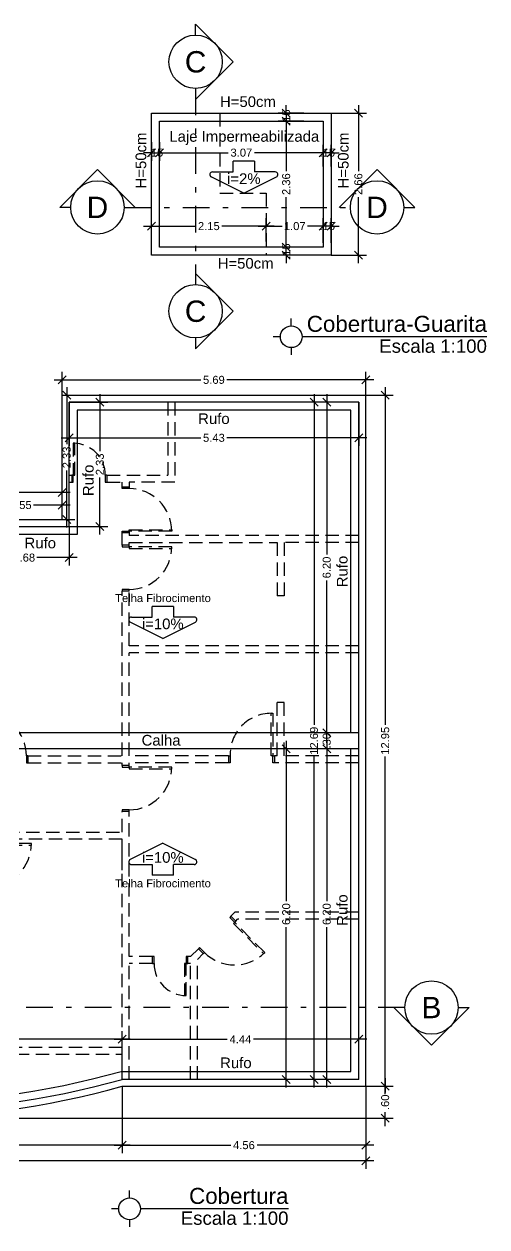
# Model space of a CAD drawing. Extents: x -120 to 1117, y 5 to 675.
# Drawn here: x 51.76 to 60.44, y 90.88 to 113.42 of the extents above; entities that cross this region are included whole.
import ezdxf
from ezdxf.enums import TextEntityAlignment as Align

# ---------------------------------------------------------------- set-up
doc = ezdxf.new("R2010")
doc.units = 0
doc.header["$MEASUREMENT"] = 0
doc.linetypes.add('DASHDOT', pattern=[1, 0.5, -0.25, 0, -0.25])
doc.linetypes.add('HIDDEN', pattern=[0.375, 0.25, -0.125])
doc.layers.get('0').update_dxf_attribs({"linetype": 'CONTINUOUS'})
doc.layers.get('DEFPOINTS').update_dxf_attribs({"linetype": 'CONTINUOUS'})
for name, color, linetype in [('carimbo', 4, 'CONTINUOUS'), ('cobertura', 7, 'CONTINUOUS'), ('cota', 1, 'CONTINUOUS'), ('parede', 2, 'CONTINUOUS'), ('projecao', 4, 'HIDDEN'), ('texto', 7, 'CONTINUOUS')]:
    doc.layers.add(name, color=color, linetype=linetype)
doc.styles.add('ROMANS', font='arial.ttf', dxfattribs={"height": 1.5})
doc.styles.get("Standard").update_dxf_attribs({"font": 'arial.ttf'})
doc.dimstyles.new('cotass', dxfattribs={"dimtxt": 0.15, "dimasz": 0.15, "dimexe": 0.15, "dimexo": 0, "dimgap": 0.05, "dimtad": 0, "dimzin": 4, "dimdsep": 46, "dimtxsty": 'Standard', "dimblk": 'OBLIQUE', "dimcen": 0, "dimdle": 0.15, "dimclrd": 256, "dimclrt": 4, "dimadec": 0, "dimazin": 1, "dimtfac": 1, "dimtix": 1, "dimtofl": 0, "dimtmove": 0, "dimatfit": 3, "dimldrblk": 'OPEN30', "dimfxl": 0, "dimtolj": 1, "dimtzin": 0, "dimlwd": -1, "dimarcsym": 0})

# ---------------------------------------------------------------- blocks, each defined once
blk = doc.blocks.new('_Oblique')
at = {"color": 0, "linetype": 'ByBlock', "lineweight": -2}
blk.add_line((-0.5, -0.5), (0.5, 0.5), dxfattribs=at)
blk = doc.blocks.new('*D496')
at = {"layer": 'cota', "transparency": 16777216}
for p, q in [((50.774, 104.404), (51.461, 104.404)), ((52.624, 104.404), (51.937, 104.404))]:
    blk.add_line(p, q, dxfattribs=at)
at = {"layer": 'cota', "color": 0, "lineweight": -2, "transparency": 16777216}
for p, q in [((50.924, 104.132), (50.924, 104.554)), ((52.474, 104.132), (52.474, 104.554))]:
    blk.add_line(p, q, dxfattribs=at)
at = {"layer": 'DEFPOINTS', "color": 0, "transparency": 16777216}
for p in [(52.474, 104.404), (50.924, 104.132), (52.474, 104.132)]:
    blk.add_point(p, dxfattribs=at)
at = {"layer": 'cota', "transparency": 16777216, "xscale": 0.15, "yscale": 0.15, "zscale": 0.15, "rotation": 180}
blk.add_blockref('_Oblique', (50.924, 104.404), dxfattribs=at)
at = {"layer": 'cota', "transparency": 16777216, "xscale": 0.15, "yscale": 0.15, "zscale": 0.15}
blk.add_blockref('_Oblique', (52.474, 104.404), dxfattribs=at)
at = {"layer": 'cota', "color": 4, "transparency": 16777216, "insert": (51.699, 104.404), "char_height": 0.15, "attachment_point": 5}
blk.add_mtext('\\A1;1.55', dxfattribs=at)
blk = doc.blocks.new('_Open30')
at = {"color": 0, "linetype": 'ByBlock', "lineweight": -2}
for p, q in [((-1, 0.27), (0, 0)), ((0, 0), (-1, -0.27)), ((0, 0), (-1, 0))]:
    blk.add_line(p, q, dxfattribs=at)
blk = doc.blocks.new('*D497')
at = {"layer": 'cota', "color": 0, "lineweight": -2, "transparency": 16777216}
for p, q in [((50.924, 104.002), (50.924, 103.269)), ((52.604, 104.002), (52.604, 103.269))]:
    blk.add_line(p, q, dxfattribs=at)
at = {"layer": 'cota', "transparency": 16777216}
for p, q in [((50.774, 103.419), (51.526, 103.419)), ((52.754, 103.419), (52.002, 103.419))]:
    blk.add_line(p, q, dxfattribs=at)
at = {"layer": 'DEFPOINTS', "color": 0, "transparency": 16777216}
for p in [(50.924, 104.002), (52.604, 104.002), (50.924, 103.419)]:
    blk.add_point(p, dxfattribs=at)
at = {"layer": 'cota', "transparency": 16777216, "xscale": 0.15, "yscale": 0.15, "zscale": 0.15, "rotation": 180}
blk.add_blockref('_Oblique', (50.924, 103.419), dxfattribs=at)
at = {"layer": 'cota', "transparency": 16777216, "xscale": 0.15, "yscale": 0.15, "zscale": 0.15}
blk.add_blockref('_Oblique', (52.604, 103.419), dxfattribs=at)
at = {"layer": 'cota', "color": 4, "transparency": 16777216, "insert": (51.764, 103.419), "char_height": 0.15, "attachment_point": 5}
blk.add_mtext('\\A1;1.68', dxfattribs=at)
blk = doc.blocks.new('*D508')
at = {"layer": 'cota', "color": 0, "lineweight": -2, "transparency": 16777216}
for p, q in [((44.859, 93.642), (44.859, 94.543)), ((53.599, 93.642), (53.599, 94.543))]:
    blk.add_line(p, q, dxfattribs=at)
at = {"layer": 'cota', "transparency": 16777216}
for p, q in [((44.709, 94.393), (48.985, 94.393)), ((53.749, 94.393), (49.474, 94.393))]:
    blk.add_line(p, q, dxfattribs=at)
at = {"layer": 'DEFPOINTS', "color": 0, "transparency": 16777216}
for p in [(53.599, 94.393), (44.859, 93.642), (53.599, 93.642)]:
    blk.add_point(p, dxfattribs=at)
at = {"layer": 'cota', "transparency": 16777216, "xscale": 0.15, "yscale": 0.15, "zscale": 0.15, "rotation": 180}
blk.add_blockref('_Oblique', (44.859, 94.393), dxfattribs=at)
at = {"layer": 'cota', "transparency": 16777216, "xscale": 0.15, "yscale": 0.15, "zscale": 0.15}
blk.add_blockref('_Oblique', (53.599, 94.393), dxfattribs=at)
at = {"layer": 'cota', "color": 4, "transparency": 16777216, "insert": (49.229, 94.393), "char_height": 0.15, "attachment_point": 5}
blk.add_mtext('\\A1;8.74', dxfattribs=at)
blk = doc.blocks.new('*D509')
at = {"layer": 'cota', "color": 0, "lineweight": -2, "transparency": 16777216}
for p, q in [((53.599, 93.642), (53.599, 94.543)), ((58.034, 93.642), (58.034, 94.543))]:
    blk.add_line(p, q, dxfattribs=at)
at = {"layer": 'cota', "transparency": 16777216}
for p, q in [((53.449, 94.393), (55.569, 94.393)), ((58.184, 94.393), (56.064, 94.393))]:
    blk.add_line(p, q, dxfattribs=at)
at = {"layer": 'DEFPOINTS', "color": 0, "transparency": 16777216}
for p in [(58.034, 94.393), (53.599, 93.642), (58.034, 93.642)]:
    blk.add_point(p, dxfattribs=at)
at = {"layer": 'cota', "transparency": 16777216, "xscale": 0.15, "yscale": 0.15, "zscale": 0.15, "rotation": 180}
blk.add_blockref('_Oblique', (53.599, 94.393), dxfattribs=at)
at = {"layer": 'cota', "transparency": 16777216, "xscale": 0.15, "yscale": 0.15, "zscale": 0.15}
blk.add_blockref('_Oblique', (58.034, 94.393), dxfattribs=at)
at = {"layer": 'cota', "color": 4, "transparency": 16777216, "insert": (55.817, 94.393), "char_height": 0.15, "attachment_point": 5}
blk.add_mtext('\\A1;4.44', dxfattribs=at)
blk = doc.blocks.new('*D514')
at = {"layer": 'cota', "transparency": 16777216}
for p, q in [((45.834, 104.64), (48.984, 104.64)), ((52.624, 104.64), (49.475, 104.64))]:
    blk.add_line(p, q, dxfattribs=at)
at = {"layer": 'cota', "color": 0, "lineweight": -2, "transparency": 16777216}
for p, q in [((45.984, 104.132), (45.984, 104.79)), ((52.474, 104.132), (52.474, 104.79))]:
    blk.add_line(p, q, dxfattribs=at)
at = {"layer": 'DEFPOINTS', "color": 0, "transparency": 16777216}
for p in [(52.474, 104.64), (45.984, 104.132), (52.474, 104.132)]:
    blk.add_point(p, dxfattribs=at)
at = {"layer": 'cota', "transparency": 16777216, "xscale": 0.15, "yscale": 0.15, "zscale": 0.15, "rotation": 180}
blk.add_blockref('_Oblique', (45.984, 104.64), dxfattribs=at)
at = {"layer": 'cota', "transparency": 16777216, "xscale": 0.15, "yscale": 0.15, "zscale": 0.15}
blk.add_blockref('_Oblique', (52.474, 104.64), dxfattribs=at)
at = {"layer": 'cota', "color": 4, "transparency": 16777216, "insert": (49.229, 104.64), "char_height": 0.15, "attachment_point": 5}
blk.add_mtext('\\A1;6.49', dxfattribs=at)
blk = doc.blocks.new('*D515')
at = {"layer": 'cota', "transparency": 16777216}
for p, q in [((53.182, 106.482), (53.182, 105.413)), ((53.182, 103.852), (53.182, 104.921))]:
    blk.add_line(p, q, dxfattribs=at)
at = {"layer": 'cota', "color": 0, "lineweight": -2, "transparency": 16777216}
for p, q in [((52.604, 106.332), (53.332, 106.332)), ((52.604, 104.002), (53.332, 104.002))]:
    blk.add_line(p, q, dxfattribs=at)
at = {"layer": 'DEFPOINTS', "color": 0, "transparency": 16777216}
for p in [(52.604, 106.332), (53.182, 106.332), (52.604, 104.002)]:
    blk.add_point(p, dxfattribs=at)
at = {"layer": 'cota', "transparency": 16777216, "xscale": 0.15, "yscale": 0.15, "zscale": 0.15}
for p, rotation in [((53.182, 106.332), 90), ((53.182, 104.002), 270)]:
    blk.add_blockref('_Oblique', p, dxfattribs=dict(at, rotation=rotation))
at = {"layer": 'cota', "color": 4, "transparency": 16777216, "insert": (53.182, 105.167), "char_height": 0.15, "attachment_point": 5, "rotation": 90}
blk.add_mtext('\\A1;2.33', dxfattribs=at)
blk = doc.blocks.new('*D516')
at = {"layer": 'cota', "color": 0, "lineweight": -2, "transparency": 16777216}
for p, q in [((52.604, 106.332), (52.604, 105.514)), ((58.034, 106.332), (58.034, 105.514))]:
    blk.add_line(p, q, dxfattribs=at)
at = {"layer": 'cota', "transparency": 16777216}
for p, q in [((52.454, 105.664), (55.074, 105.664)), ((58.184, 105.664), (55.564, 105.664))]:
    blk.add_line(p, q, dxfattribs=at)
at = {"layer": 'DEFPOINTS', "color": 0, "transparency": 16777216}
for p in [(52.604, 106.332), (58.034, 106.332), (58.034, 105.664)]:
    blk.add_point(p, dxfattribs=at)
at = {"layer": 'cota', "transparency": 16777216, "xscale": 0.15, "yscale": 0.15, "zscale": 0.15, "rotation": 180}
blk.add_blockref('_Oblique', (52.604, 105.664), dxfattribs=at)
at = {"layer": 'cota', "transparency": 16777216, "xscale": 0.15, "yscale": 0.15, "zscale": 0.15}
blk.add_blockref('_Oblique', (58.034, 105.664), dxfattribs=at)
at = {"layer": 'cota', "color": 4, "transparency": 16777216, "insert": (55.319, 105.664), "char_height": 0.15, "attachment_point": 5}
blk.add_mtext('\\A1;5.43', dxfattribs=at)
blk = doc.blocks.new('*D517')
at = {"layer": 'cota', "transparency": 16777216}
for p, q in [((57.196, 106.482), (57.196, 100.283)), ((57.196, 93.492), (57.196, 99.69))]:
    blk.add_line(p, q, dxfattribs=at)
at = {"layer": 'cota', "color": 0, "lineweight": -2, "transparency": 16777216}
for p, q in [((58.034, 106.332), (57.046, 106.332)), ((58.034, 93.642), (57.046, 93.642))]:
    blk.add_line(p, q, dxfattribs=at)
at = {"layer": 'DEFPOINTS', "color": 0, "transparency": 16777216}
for p in [(58.034, 106.332), (57.196, 93.642), (58.034, 93.642)]:
    blk.add_point(p, dxfattribs=at)
at = {"layer": 'cota', "transparency": 16777216, "xscale": 0.15, "yscale": 0.15, "zscale": 0.15}
for p, rotation in [((57.196, 106.332), 90), ((57.196, 93.642), 270)]:
    blk.add_blockref('_Oblique', p, dxfattribs=dict(at, rotation=rotation))
at = {"layer": 'cota', "color": 4, "transparency": 16777216, "insert": (57.196, 99.987), "char_height": 0.15, "attachment_point": 5, "rotation": 90}
blk.add_mtext('\\A1;12.69', dxfattribs=at)
blk = doc.blocks.new('*D518')
at = {"layer": 'cota', "transparency": 16777216}
for p, q in [((57.434, 106.482), (57.434, 103.479)), ((57.434, 99.987), (57.434, 102.989))]:
    blk.add_line(p, q, dxfattribs=at)
at = {"layer": 'cota', "color": 0, "lineweight": -2, "transparency": 16777216}
for p, q in [((58.034, 106.332), (57.284, 106.332)), ((58.034, 100.137), (57.284, 100.137))]:
    blk.add_line(p, q, dxfattribs=at)
at = {"layer": 'DEFPOINTS', "color": 0, "transparency": 16777216}
for p in [(57.434, 106.332), (58.034, 106.332), (58.034, 100.137)]:
    blk.add_point(p, dxfattribs=at)
at = {"layer": 'cota', "transparency": 16777216, "xscale": 0.15, "yscale": 0.15, "zscale": 0.15}
for p, rotation in [((57.434, 106.332), 90), ((57.434, 100.137), 270)]:
    blk.add_blockref('_Oblique', p, dxfattribs=dict(at, rotation=rotation))
at = {"layer": 'cota', "color": 4, "transparency": 16777216, "insert": (57.434, 103.234), "char_height": 0.15, "attachment_point": 5, "rotation": 90}
blk.add_mtext('\\A1;6.20', dxfattribs=at)
blk = doc.blocks.new('*D519')
at = {"layer": 'cota', "transparency": 16777216}
for p, q in [((57.434, 99.987), (57.434, 96.984)), ((57.434, 93.492), (57.434, 96.494))]:
    blk.add_line(p, q, dxfattribs=at)
at = {"layer": 'cota', "color": 0, "lineweight": -2, "transparency": 16777216}
for p, q in [((58.034, 99.837), (57.284, 99.837)), ((58.034, 93.642), (57.284, 93.642))]:
    blk.add_line(p, q, dxfattribs=at)
at = {"layer": 'DEFPOINTS', "color": 0, "transparency": 16777216}
for p in [(58.034, 99.837), (57.434, 93.642), (58.034, 93.642)]:
    blk.add_point(p, dxfattribs=at)
at = {"layer": 'cota', "transparency": 16777216, "xscale": 0.15, "yscale": 0.15, "zscale": 0.15}
for p, rotation in [((57.434, 99.837), 90), ((57.434, 93.642), 270)]:
    blk.add_blockref('_Oblique', p, dxfattribs=dict(at, rotation=rotation))
at = {"layer": 'cota', "color": 4, "transparency": 16777216, "insert": (57.434, 96.739), "char_height": 0.15, "attachment_point": 5, "rotation": 90}
blk.add_mtext('\\A1;6.20', dxfattribs=at)
blk = doc.blocks.new('*D520')
at = {"layer": 'cota', "color": 0, "lineweight": -2, "transparency": 16777216}
for p, q in [((58.034, 100.137), (57.284, 100.137)), ((58.034, 99.837), (57.284, 99.837))]:
    blk.add_line(p, q, dxfattribs=at)
at = {"layer": 'cota', "transparency": 16777216}
for p, q in [((57.434, 100.137), (57.434, 100.287)), ((57.434, 99.837), (57.434, 99.687))]:
    blk.add_line(p, q, dxfattribs=at)
at = {"layer": 'DEFPOINTS', "color": 0, "transparency": 16777216}
for p in [(58.034, 100.137), (57.434, 99.837), (58.034, 99.837)]:
    blk.add_point(p, dxfattribs=at)
at = {"layer": 'cota', "transparency": 16777216, "xscale": 0.15, "yscale": 0.15, "zscale": 0.15}
for p, rotation in [((57.434, 100.137), 270), ((57.434, 99.837), 90)]:
    blk.add_blockref('_Oblique', p, dxfattribs=dict(at, rotation=rotation))
at = {"layer": 'cota', "color": 4, "transparency": 16777216, "insert": (57.434, 99.987), "char_height": 0.15, "attachment_point": 5, "rotation": 90}
blk.add_mtext('\\A1;.30', dxfattribs=at)
blk = doc.blocks.new('*D521')
at = {"layer": 'cota', "color": 0, "lineweight": -2, "transparency": 16777216}
for p, q in [((53.599, 93.512), (53.599, 92.258)), ((58.164, 93.512), (58.164, 92.258))]:
    blk.add_line(p, q, dxfattribs=at)
at = {"layer": 'cota', "transparency": 16777216}
for p, q in [((53.449, 92.408), (55.634, 92.408)), ((58.314, 92.408), (56.129, 92.408))]:
    blk.add_line(p, q, dxfattribs=at)
at = {"layer": 'DEFPOINTS', "color": 0, "transparency": 16777216}
for p in [(53.599, 93.512), (58.164, 93.512), (53.599, 92.408)]:
    blk.add_point(p, dxfattribs=at)
at = {"layer": 'cota', "transparency": 16777216, "xscale": 0.15, "yscale": 0.15, "zscale": 0.15, "rotation": 180}
blk.add_blockref('_Oblique', (53.599, 92.408), dxfattribs=at)
at = {"layer": 'cota', "transparency": 16777216, "xscale": 0.15, "yscale": 0.15, "zscale": 0.15}
blk.add_blockref('_Oblique', (58.164, 92.408), dxfattribs=at)
at = {"layer": 'cota', "color": 4, "transparency": 16777216, "insert": (55.882, 92.408), "char_height": 0.15, "attachment_point": 5}
blk.add_mtext('\\A1;4.56', dxfattribs=at)
blk = doc.blocks.new('*D522')
at = {"layer": 'cota', "color": 0, "lineweight": -2, "transparency": 16777216}
for p, q in [((58.164, 106.462), (58.68, 106.462)), ((58.164, 93.512), (58.68, 93.512))]:
    blk.add_line(p, q, dxfattribs=at)
at = {"layer": 'cota', "transparency": 16777216}
for p, q in [((58.53, 106.612), (58.53, 100.283)), ((58.53, 93.362), (58.53, 99.69))]:
    blk.add_line(p, q, dxfattribs=at)
at = {"layer": 'DEFPOINTS', "color": 0, "transparency": 16777216}
for p in [(58.164, 106.462), (58.53, 106.462), (58.164, 93.512)]:
    blk.add_point(p, dxfattribs=at)
at = {"layer": 'cota', "transparency": 16777216, "xscale": 0.15, "yscale": 0.15, "zscale": 0.15}
for p, rotation in [((58.53, 106.462), 90), ((58.53, 93.512), 270)]:
    blk.add_blockref('_Oblique', p, dxfattribs=dict(at, rotation=rotation))
at = {"layer": 'cota', "color": 4, "transparency": 16777216, "insert": (58.53, 99.987), "char_height": 0.15, "attachment_point": 5, "rotation": 90}
blk.add_mtext('\\A1;12.95', dxfattribs=at)
blk = doc.blocks.new('*D523')
at = {"layer": 'cota', "color": 0, "lineweight": -2, "transparency": 16777216}
for p, q in [((52.474, 106.462), (52.474, 106.9)), ((58.164, 106.462), (58.164, 106.9))]:
    blk.add_line(p, q, dxfattribs=at)
at = {"layer": 'cota', "transparency": 16777216}
for p, q in [((52.324, 106.75), (55.074, 106.75)), ((58.314, 106.75), (55.564, 106.75))]:
    blk.add_line(p, q, dxfattribs=at)
at = {"layer": 'DEFPOINTS', "color": 0, "transparency": 16777216}
for p in [(52.474, 106.75), (52.474, 106.462), (58.164, 106.462)]:
    blk.add_point(p, dxfattribs=at)
at = {"layer": 'cota', "transparency": 16777216, "xscale": 0.15, "yscale": 0.15, "zscale": 0.15, "rotation": 180}
blk.add_blockref('_Oblique', (52.474, 106.75), dxfattribs=at)
at = {"layer": 'cota', "transparency": 16777216, "xscale": 0.15, "yscale": 0.15, "zscale": 0.15}
blk.add_blockref('_Oblique', (58.164, 106.75), dxfattribs=at)
at = {"layer": 'cota', "color": 4, "transparency": 16777216, "insert": (55.319, 106.75), "char_height": 0.15, "attachment_point": 5}
blk.add_mtext('\\A1;5.69', dxfattribs=at)
blk = doc.blocks.new('*D524')
at = {"layer": 'cota', "color": 0, "lineweight": -2, "transparency": 16777216}
for p, q in [((52.474, 106.462), (52.71, 106.462)), ((52.474, 104.132), (52.71, 104.132))]:
    blk.add_line(p, q, dxfattribs=at)
at = {"layer": 'cota', "transparency": 16777216}
for p, q in [((52.56, 106.612), (52.56, 105.543)), ((52.56, 103.982), (52.56, 105.051))]:
    blk.add_line(p, q, dxfattribs=at)
at = {"layer": 'DEFPOINTS', "color": 0, "transparency": 16777216}
for p in [(52.474, 106.462), (52.56, 106.462), (52.474, 104.132)]:
    blk.add_point(p, dxfattribs=at)
at = {"layer": 'cota', "transparency": 16777216, "xscale": 0.15, "yscale": 0.15, "zscale": 0.15}
for p, rotation in [((52.56, 106.462), 90), ((52.56, 104.132), 270)]:
    blk.add_blockref('_Oblique', p, dxfattribs=dict(at, rotation=rotation))
at = {"layer": 'cota', "color": 4, "transparency": 16777216, "insert": (52.56, 105.297), "char_height": 0.15, "attachment_point": 5, "rotation": 90}
blk.add_mtext('\\A1;2.33', dxfattribs=at)
blk = doc.blocks.new('*D529')
at = {"layer": 'cota', "transparency": 16777216}
for p, q in [((58.53, 93.662), (58.53, 93.393)), ((58.53, 92.762), (58.53, 93.03))]:
    blk.add_line(p, q, dxfattribs=at)
at = {"layer": 'cota', "color": 0, "lineweight": -2, "transparency": 16777216}
for p, q in [((58.164, 93.512), (58.68, 93.512)), ((49.229, 92.912), (58.68, 92.912))]:
    blk.add_line(p, q, dxfattribs=at)
at = {"layer": 'DEFPOINTS', "color": 0, "transparency": 16777216}
for p in [(58.164, 93.512), (49.229, 92.912), (58.53, 92.912)]:
    blk.add_point(p, dxfattribs=at)
at = {"layer": 'cota', "transparency": 16777216, "xscale": 0.15, "yscale": 0.15, "zscale": 0.15}
for p, rotation in [((58.53, 93.512), 90), ((58.53, 92.912), 270)]:
    blk.add_blockref('_Oblique', p, dxfattribs=dict(at, rotation=rotation))
at = {"layer": 'cota', "color": 4, "transparency": 16777216, "insert": (58.53, 93.212), "char_height": 0.15, "attachment_point": 5, "rotation": 90}
blk.add_mtext('\\A1;.60', dxfattribs=at)
blk = doc.blocks.new('*D530')
at = {"layer": 'cota', "color": 0, "lineweight": -2, "transparency": 16777216}
for p, q in [((44.859, 93.512), (44.859, 92.258)), ((53.599, 93.512), (53.599, 92.258))]:
    blk.add_line(p, q, dxfattribs=at)
at = {"layer": 'cota', "transparency": 16777216}
for p, q in [((44.709, 92.408), (48.495, 92.408)), ((53.749, 92.408), (48.985, 92.408))]:
    blk.add_line(p, q, dxfattribs=at)
at = {"layer": 'DEFPOINTS', "color": 0, "transparency": 16777216}
for p in [(44.859, 93.512), (53.599, 93.512), (53.599, 92.408)]:
    blk.add_point(p, dxfattribs=at)
at = {"layer": 'cota', "transparency": 16777216, "xscale": 0.15, "yscale": 0.15, "zscale": 0.15, "rotation": 180}
blk.add_blockref('_Oblique', (44.859, 92.408), dxfattribs=at)
at = {"layer": 'cota', "transparency": 16777216, "xscale": 0.15, "yscale": 0.15, "zscale": 0.15}
blk.add_blockref('_Oblique', (53.599, 92.408), dxfattribs=at)
at = {"layer": 'cota', "color": 4, "transparency": 16777216, "insert": (48.74, 92.408), "char_height": 0.15, "attachment_point": 5}
blk.add_mtext('\\A1;8.74', dxfattribs=at)
blk = doc.blocks.new('*D531')
at = {"layer": 'cota', "color": 0, "lineweight": -2, "transparency": 16777216}
for p, q in [((40.294, 93.512), (40.294, 91.968)), ((58.164, 93.512), (58.164, 91.968))]:
    blk.add_line(p, q, dxfattribs=at)
at = {"layer": 'cota', "transparency": 16777216}
for p, q in [((40.144, 92.118), (48.212, 92.118)), ((58.314, 92.118), (48.804, 92.118))]:
    blk.add_line(p, q, dxfattribs=at)
at = {"layer": 'DEFPOINTS', "color": 0, "transparency": 16777216}
for p in [(40.294, 93.512), (58.164, 93.512), (58.164, 92.118)]:
    blk.add_point(p, dxfattribs=at)
at = {"layer": 'cota', "transparency": 16777216, "xscale": 0.15, "yscale": 0.15, "zscale": 0.15, "rotation": 180}
blk.add_blockref('_Oblique', (40.294, 92.118), dxfattribs=at)
at = {"layer": 'cota', "transparency": 16777216, "xscale": 0.15, "yscale": 0.15, "zscale": 0.15}
blk.add_blockref('_Oblique', (58.164, 92.118), dxfattribs=at)
at = {"layer": 'cota', "color": 4, "transparency": 16777216, "insert": (48.508, 92.118), "char_height": 0.15, "attachment_point": 5}
blk.add_mtext('\\A1;17.87', dxfattribs=at)
blk = doc.blocks.new('*D542')
at = {"layer": 'cota', "transparency": 16777216}
for p, q in [((56.675, 99.987), (56.675, 96.984)), ((56.675, 93.492), (56.675, 96.494))]:
    blk.add_line(p, q, dxfattribs=at)
at = {"layer": 'cota', "color": 0, "lineweight": -2, "transparency": 16777216}
for p, q in [((58.034, 99.837), (56.525, 99.837)), ((58.034, 93.642), (56.525, 93.642))]:
    blk.add_line(p, q, dxfattribs=at)
at = {"layer": 'DEFPOINTS', "color": 0, "transparency": 16777216}
for p in [(58.034, 99.837), (56.675, 93.642), (58.034, 93.642)]:
    blk.add_point(p, dxfattribs=at)
at = {"layer": 'cota', "transparency": 16777216, "xscale": 0.15, "yscale": 0.15, "zscale": 0.15}
for p, rotation in [((56.675, 99.837), 90), ((56.675, 93.642), 270)]:
    blk.add_blockref('_Oblique', p, dxfattribs=dict(at, rotation=rotation))
at = {"layer": 'cota', "color": 4, "transparency": 16777216, "insert": (56.675, 96.739), "char_height": 0.15, "attachment_point": 5, "rotation": 90}
blk.add_mtext('\\A1;6.20', dxfattribs=at)
blk = doc.blocks.new('*D1088')
at = {"layer": 'cota', "transparency": 16777216}
for p, q in [((58.027, 111.898), (58.027, 110.664)), ((58.027, 108.938), (58.027, 110.172))]:
    blk.add_line(p, q, dxfattribs=at)
at = {"layer": 'cota', "color": 0, "lineweight": -2, "transparency": 16777216}
for p, q in [((57.519, 111.748), (58.177, 111.748)), ((57.519, 109.088), (58.177, 109.088))]:
    blk.add_line(p, q, dxfattribs=at)
at = {"layer": 'DEFPOINTS', "color": 0, "transparency": 16777216}
for p in [(57.519, 111.748), (58.027, 111.748), (57.519, 109.088)]:
    blk.add_point(p, dxfattribs=at)
at = {"layer": 'cota', "transparency": 16777216, "xscale": 0.15, "yscale": 0.15, "zscale": 0.15}
for p, rotation in [((58.027, 111.748), 90), ((58.027, 109.088), 270)]:
    blk.add_blockref('_Oblique', p, dxfattribs=dict(at, rotation=rotation))
at = {"layer": 'cota', "color": 4, "transparency": 16777216, "insert": (58.027, 110.418), "char_height": 0.15, "attachment_point": 5, "rotation": 90}
blk.add_mtext('\\A1;2.66', dxfattribs=at)
blk = doc.blocks.new('*D1089')
at = {"layer": 'cota', "color": 0, "lineweight": -2, "transparency": 16777216}
for p, q in [((54.149, 111.205), (54.149, 110.858)), ((54.299, 111.205), (54.299, 110.858))]:
    blk.add_line(p, q, dxfattribs=at)
at = {"layer": 'cota', "transparency": 16777216}
for p, q in [((54.149, 111.008), (53.999, 111.008)), ((54.299, 111.008), (54.449, 111.008))]:
    blk.add_line(p, q, dxfattribs=at)
at = {"layer": 'DEFPOINTS', "color": 0, "transparency": 16777216}
for p in [(54.149, 111.205), (54.299, 111.205), (54.299, 111.008)]:
    blk.add_point(p, dxfattribs=at)
at = {"layer": 'cota', "transparency": 16777216, "xscale": 0.15, "yscale": 0.15, "zscale": 0.15}
blk.add_blockref('_Oblique', (54.149, 111.008), dxfattribs=at)
at = {"layer": 'cota', "transparency": 16777216, "xscale": 0.15, "yscale": 0.15, "zscale": 0.15, "rotation": 180}
blk.add_blockref('_Oblique', (54.299, 111.008), dxfattribs=at)
at = {"layer": 'cota', "color": 4, "transparency": 16777216, "insert": (54.224, 111.008), "char_height": 0.15, "attachment_point": 5}
blk.add_mtext('\\A1;.15', dxfattribs=at)
blk = doc.blocks.new('*D1090')
at = {"layer": 'cota', "color": 0, "lineweight": -2, "transparency": 16777216}
for p, q in [((54.299, 111.205), (54.299, 110.858)), ((57.369, 110.751), (57.369, 111.158))]:
    blk.add_line(p, q, dxfattribs=at)
at = {"layer": 'cota', "transparency": 16777216}
for p, q in [((54.149, 111.008), (55.589, 111.008)), ((57.519, 111.008), (56.079, 111.008))]:
    blk.add_line(p, q, dxfattribs=at)
at = {"layer": 'DEFPOINTS', "color": 0, "transparency": 16777216}
for p in [(54.299, 111.205), (57.369, 111.008), (57.369, 110.751)]:
    blk.add_point(p, dxfattribs=at)
at = {"layer": 'cota', "transparency": 16777216, "xscale": 0.15, "yscale": 0.15, "zscale": 0.15, "rotation": 180}
blk.add_blockref('_Oblique', (54.299, 111.008), dxfattribs=at)
at = {"layer": 'cota', "transparency": 16777216, "xscale": 0.15, "yscale": 0.15, "zscale": 0.15}
blk.add_blockref('_Oblique', (57.369, 111.008), dxfattribs=at)
at = {"layer": 'cota', "color": 4, "transparency": 16777216, "insert": (55.834, 111.008), "char_height": 0.15, "attachment_point": 5}
blk.add_mtext('\\A1;3.07', dxfattribs=at)
blk = doc.blocks.new('*D1091')
at = {"layer": 'cota', "color": 0, "lineweight": -2, "transparency": 16777216}
for p, q in [((57.369, 110.751), (57.369, 111.158)), ((57.519, 110.751), (57.519, 111.158))]:
    blk.add_line(p, q, dxfattribs=at)
at = {"layer": 'cota', "transparency": 16777216}
for p, q in [((57.369, 111.008), (57.219, 111.008)), ((57.519, 111.008), (57.669, 111.008))]:
    blk.add_line(p, q, dxfattribs=at)
at = {"layer": 'DEFPOINTS', "color": 0, "transparency": 16777216}
for p in [(57.519, 111.008), (57.369, 110.751), (57.519, 110.751)]:
    blk.add_point(p, dxfattribs=at)
at = {"layer": 'cota', "transparency": 16777216, "xscale": 0.15, "yscale": 0.15, "zscale": 0.15}
blk.add_blockref('_Oblique', (57.369, 111.008), dxfattribs=at)
at = {"layer": 'cota', "transparency": 16777216, "xscale": 0.15, "yscale": 0.15, "zscale": 0.15, "rotation": 180}
blk.add_blockref('_Oblique', (57.519, 111.008), dxfattribs=at)
at = {"layer": 'cota', "color": 4, "transparency": 16777216, "insert": (57.444, 111.008), "char_height": 0.15, "attachment_point": 5}
blk.add_mtext('\\A1;.15', dxfattribs=at)
blk = doc.blocks.new('*D1092')
at = {"transparency": 16777216}
for p, q in [((56.675, 109.238), (56.675, 109.388)), ((56.675, 109.088), (56.675, 108.938))]:
    blk.add_line(p, q, dxfattribs=at)
at = {"color": 0, "lineweight": -2, "transparency": 16777216}
for p, q in [((56.963, 109.238), (56.525, 109.238)), ((56.963, 109.088), (56.525, 109.088))]:
    blk.add_line(p, q, dxfattribs=at)
at = {"layer": 'DEFPOINTS', "color": 0, "transparency": 16777216}
for p in [(56.675, 109.238), (56.963, 109.238), (56.963, 109.088)]:
    blk.add_point(p, dxfattribs=at)
at = {"transparency": 16777216, "xscale": 0.15, "yscale": 0.15, "zscale": 0.15}
for p, rotation in [((56.675, 109.238), 270), ((56.675, 109.088), 90)]:
    blk.add_blockref('_Oblique', p, dxfattribs=dict(at, rotation=rotation))
at = {"color": 4, "transparency": 16777216, "insert": (56.675, 109.163), "char_height": 0.15, "attachment_point": 5, "rotation": 90}
blk.add_mtext('\\A1;.15', dxfattribs=at)
blk = doc.blocks.new('*D1093')
at = {"layer": 'cota', "color": 0, "lineweight": -2, "transparency": 16777216}
for p, q in [((57.008, 111.598), (56.525, 111.598)), ((56.963, 109.238), (56.525, 109.238))]:
    blk.add_line(p, q, dxfattribs=at)
at = {"layer": 'cota', "transparency": 16777216}
for p, q in [((56.675, 111.748), (56.675, 110.664)), ((56.675, 109.088), (56.675, 110.172))]:
    blk.add_line(p, q, dxfattribs=at)
at = {"layer": 'DEFPOINTS', "color": 0, "transparency": 16777216}
for p in [(56.675, 111.598), (57.008, 111.598), (56.963, 109.238)]:
    blk.add_point(p, dxfattribs=at)
at = {"layer": 'cota', "transparency": 16777216, "xscale": 0.15, "yscale": 0.15, "zscale": 0.15}
for p, rotation in [((56.675, 111.598), 90), ((56.675, 109.238), 270)]:
    blk.add_blockref('_Oblique', p, dxfattribs=dict(at, rotation=rotation))
at = {"layer": 'cota', "color": 4, "transparency": 16777216, "insert": (56.675, 110.418), "char_height": 0.15, "attachment_point": 5, "rotation": 90}
blk.add_mtext('\\A1;2.36', dxfattribs=at)
blk = doc.blocks.new('*D1094')
at = {"layer": 'cota', "transparency": 16777216}
for p, q in [((56.675, 111.748), (56.675, 111.898)), ((56.675, 111.598), (56.675, 111.448))]:
    blk.add_line(p, q, dxfattribs=at)
at = {"layer": 'cota', "color": 0, "lineweight": -2, "transparency": 16777216}
for p, q in [((57.008, 111.748), (56.525, 111.748)), ((57.008, 111.598), (56.525, 111.598))]:
    blk.add_line(p, q, dxfattribs=at)
at = {"layer": 'DEFPOINTS', "color": 0, "transparency": 16777216}
for p in [(56.675, 111.748), (57.008, 111.748), (57.008, 111.598)]:
    blk.add_point(p, dxfattribs=at)
at = {"layer": 'cota', "transparency": 16777216, "xscale": 0.15, "yscale": 0.15, "zscale": 0.15}
for p, rotation in [((56.675, 111.748), 270), ((56.675, 111.598), 90)]:
    blk.add_blockref('_Oblique', p, dxfattribs=dict(at, rotation=rotation))
at = {"layer": 'cota', "color": 4, "transparency": 16777216, "insert": (56.675, 111.673), "char_height": 0.15, "attachment_point": 5, "rotation": 90}
blk.add_mtext('\\A1;.15', dxfattribs=at)
blk = doc.blocks.new('*D1095')
at = {"layer": 'cota', "color": 0, "lineweight": -2, "transparency": 16777216}
for p, q in [((54.149, 109.601), (54.149, 109.781)), ((56.299, 109.346), (56.299, 109.781))]:
    blk.add_line(p, q, dxfattribs=at)
at = {"layer": 'cota', "transparency": 16777216}
for p, q in [((53.999, 109.631), (54.977, 109.631)), ((56.449, 109.631), (55.47, 109.631))]:
    blk.add_line(p, q, dxfattribs=at)
at = {"layer": 'DEFPOINTS', "color": 0, "transparency": 16777216}
for p in [(54.149, 109.601), (56.299, 109.631), (56.299, 109.346)]:
    blk.add_point(p, dxfattribs=at)
at = {"layer": 'cota', "transparency": 16777216, "xscale": 0.15, "yscale": 0.15, "zscale": 0.15, "rotation": 180}
blk.add_blockref('_Oblique', (54.149, 109.631), dxfattribs=at)
at = {"layer": 'cota', "transparency": 16777216, "xscale": 0.15, "yscale": 0.15, "zscale": 0.15}
blk.add_blockref('_Oblique', (56.299, 109.631), dxfattribs=at)
at = {"layer": 'cota', "color": 4, "transparency": 16777216, "insert": (55.224, 109.631), "char_height": 0.15, "attachment_point": 5}
blk.add_mtext('\\A1;2.15', dxfattribs=at)
blk = doc.blocks.new('*D1096')
at = {"layer": 'cota', "color": 0, "lineweight": -2, "transparency": 16777216}
for p, q in [((56.299, 109.346), (56.299, 109.781)), ((57.369, 109.319), (57.369, 109.781))]:
    blk.add_line(p, q, dxfattribs=at)
at = {"layer": 'cota', "transparency": 16777216}
for p, q in [((56.149, 109.631), (56.596, 109.631)), ((57.519, 109.631), (57.071, 109.631))]:
    blk.add_line(p, q, dxfattribs=at)
at = {"layer": 'DEFPOINTS', "color": 0, "transparency": 16777216}
for p in [(57.369, 109.631), (56.299, 109.346), (57.369, 109.319)]:
    blk.add_point(p, dxfattribs=at)
at = {"layer": 'cota', "transparency": 16777216, "xscale": 0.15, "yscale": 0.15, "zscale": 0.15, "rotation": 180}
blk.add_blockref('_Oblique', (56.299, 109.631), dxfattribs=at)
at = {"layer": 'cota', "transparency": 16777216, "xscale": 0.15, "yscale": 0.15, "zscale": 0.15}
blk.add_blockref('_Oblique', (57.369, 109.631), dxfattribs=at)
at = {"layer": 'cota', "color": 4, "transparency": 16777216, "insert": (56.834, 109.631), "char_height": 0.15, "attachment_point": 5}
blk.add_mtext('\\A1;1.07', dxfattribs=at)
blk = doc.blocks.new('*D1097')
at = {"layer": 'cota', "color": 0, "lineweight": -2, "transparency": 16777216}
for p, q in [((57.369, 109.319), (57.369, 109.781)), ((57.519, 109.319), (57.519, 109.781))]:
    blk.add_line(p, q, dxfattribs=at)
at = {"layer": 'cota', "transparency": 16777216}
for p, q in [((57.369, 109.631), (57.219, 109.631)), ((57.519, 109.631), (57.669, 109.631))]:
    blk.add_line(p, q, dxfattribs=at)
at = {"layer": 'DEFPOINTS', "color": 0, "transparency": 16777216}
for p in [(57.519, 109.631), (57.369, 109.319), (57.519, 109.319)]:
    blk.add_point(p, dxfattribs=at)
at = {"layer": 'cota', "transparency": 16777216, "xscale": 0.15, "yscale": 0.15, "zscale": 0.15}
blk.add_blockref('_Oblique', (57.369, 109.631), dxfattribs=at)
at = {"layer": 'cota', "transparency": 16777216, "xscale": 0.15, "yscale": 0.15, "zscale": 0.15, "rotation": 180}
blk.add_blockref('_Oblique', (57.519, 109.631), dxfattribs=at)
at = {"layer": 'cota', "color": 4, "transparency": 16777216, "insert": (57.444, 109.631), "char_height": 0.15, "attachment_point": 5}
blk.add_mtext('\\A1;.15', dxfattribs=at)

msp = doc.modelspace()

# ---------------------------------------------------------------- linework, layer by layer
at = {"layer": 'carimbo'}
for p, q in [((56.77, 107.762), (56.77, 107.898)), ((56.566, 107.558), (56.43, 107.558)), ((60.437, 107.558), (56.973, 107.558)), ((56.77, 107.354), (56.77, 107.218)), ((53.739, 91.42), (53.739, 91.557)), ((53.536, 91.216), (53.399, 91.216)), ((56.717, 91.216), (53.943, 91.216)), ((53.739, 91.013), (53.739, 90.876))]:
    msp.add_line(p, q, dxfattribs=at)
for centre in [(56.77, 107.558), (53.739, 91.216)]:
    msp.add_circle(centre, 0.204, dxfattribs=at)
at = {"layer": 'cobertura'}
msp.add_lwpolyline([(57.884, 100.137), (57.884, 106.182), (52.754, 106.182), (52.754, 103.852), (51.074, 103.852), (51.074, 99.062), (50.924, 99.062)], dxfattribs=at)
msp.add_lwpolyline([(40.574, 99.837), (40.574, 93.792), (44.88, 93.792, 0.137953), (53.579, 93.792), (57.884, 93.792), (57.884, 99.837)], format="xyb", dxfattribs=at)
at = {"layer": 'cota', "color": 4}
for p, q in [((55.681, 110.648), (55.681, 110.848)), ((56.081, 110.848), (55.681, 110.848)), ((56.081, 110.848), (56.081, 110.648)), ((55.881, 110.248), (55.27, 110.554)), ((55.293, 110.648), (55.681, 110.648)), ((55.881, 110.248), (56.492, 110.554)), ((56.469, 110.648), (56.081, 110.648)), ((54.162, 102.305), (54.162, 102.505)), ((54.562, 102.505), (54.162, 102.505)), ((54.562, 102.505), (54.562, 102.305)), ((54.362, 101.905), (53.751, 102.21)), ((53.774, 102.305), (54.162, 102.305)), ((54.362, 101.905), (54.973, 102.21)), ((54.95, 102.305), (54.562, 102.305)), ((54.362, 98.068), (53.751, 97.763)), ((54.362, 98.068), (54.973, 97.763)), ((53.774, 97.668), (54.162, 97.668)), ((54.162, 97.668), (54.162, 97.468)), ((54.562, 97.468), (54.562, 97.668)), ((54.95, 97.668), (54.562, 97.668)), ((54.562, 97.468), (54.162, 97.468))]:
    msp.add_line(p, q, dxfattribs=at)
at = {"layer": 'cota', "color": 6, "linetype": 'Continuous'}
for points in [[(54.976, 113.211), (54.976, 113.418), (55.683, 112.711), (54.976, 112.004)], [(52.636, 109.983), (52.429, 109.983), (53.136, 110.69), (53.844, 109.983)], [(58.877, 109.983), (59.084, 109.983), (58.377, 110.69), (57.67, 109.983)], [(54.976, 107.537), (54.976, 107.33), (55.683, 108.037), (54.976, 108.744)], [(59.898, 94.988), (60.105, 94.988), (59.398, 94.281), (58.691, 94.988)]]:
    msp.add_lwpolyline(points, dxfattribs=at)
at = {"layer": 'cota', "color": 6, "linetype": 'DASHDOT'}
for points in [[(54.976, 112.211), (54.976, 108.537)], [(53.636, 109.983), (57.877, 109.983)], [(58.898, 94.988), (39.594, 94.988)]]:
    msp.add_lwpolyline(points, dxfattribs=at)
at = {"layer": 'cota', "color": 6}
for centre in [(54.976, 112.711), (53.136, 109.983), (58.377, 109.983), (54.976, 108.037), (59.398, 94.988)]:
    msp.add_circle(centre, 0.5, dxfattribs=at)
at = {"layer": 'cota', "color": 4}
for centre, start, end in [((55.293, 110.598), 89.986, 243.4318), ((56.469, 110.598), 296.5697, 90.014), ((53.774, 102.255), 89.986, 243.4318), ((54.95, 102.255), 296.5697, 90.014), ((53.774, 97.718), 116.5682, 270.014), ((54.95, 97.718), 269.986, 63.4303)]:
    msp.add_arc(centre, 0.05, start, end, dxfattribs=at)
at = {"layer": 'parede', "color": 6}
for p, q in [((52.474, 106.462), (58.164, 106.462)), ((52.474, 104.132), (52.474, 106.462)), ((58.164, 93.512), (58.164, 106.462)), ((52.604, 104.002), (52.604, 106.332)), ((58.034, 106.332), (52.604, 106.332)), ((58.034, 93.642), (58.034, 106.332)), ((50.924, 104.132), (52.474, 104.132)), ((50.924, 104.002), (52.604, 104.002)), ((58.034, 100.137), (50.924, 100.137)), ((58.034, 99.837), (50.924, 99.837)), ((58.034, 93.642), (53.599, 93.642)), ((53.599, 93.512), (58.164, 93.512))]:
    msp.add_line(p, q, dxfattribs=at)
for points in [[(54.149, 111.748), (57.519, 111.748), (57.519, 109.088), (54.149, 109.088)], [(54.299, 111.598), (57.369, 111.598), (57.369, 109.238), (54.299, 109.238)]]:
    msp.add_lwpolyline(points, close=True, dxfattribs=at)
for centre, start, end in [((49.229, 109.256), 254.3642, 285.6358), ((49.229, 109.126), 254.3644, 285.6356)]:
    msp.add_arc(centre, 16.214, start, end, dxfattribs=at)
at = {"layer": 'projecao'}
for p, q in [((54.454, 106.332), (54.454, 104.962)), ((54.584, 106.332), (54.584, 104.832)), ((52.604, 104.962), (52.654, 104.962)), ((52.604, 104.832), (52.654, 104.832)), ((52.654, 104.962), (52.654, 104.832)), ((53.314, 104.962), (54.454, 104.962)), ((53.314, 104.962), (53.314, 104.832)), ((53.314, 104.832), (53.599, 104.832)), ((53.599, 104.742), (53.599, 104.832)), ((53.729, 104.832), (53.729, 104.742)), ((54.584, 104.832), (53.729, 104.832)), ((53.729, 104.742), (53.599, 104.742)), ((53.729, 103.882), (53.599, 103.882)), ((53.599, 103.652), (53.599, 103.882)), ((53.729, 103.882), (53.729, 103.832)), ((58.034, 103.832), (53.729, 103.832)), ((53.729, 103.702), (56.504, 103.702)), ((53.729, 103.652), (53.729, 103.702)), ((56.504, 103.702), (56.504, 102.702)), ((58.034, 103.702), (56.634, 103.702)), ((56.634, 103.702), (56.634, 102.702)), ((53.729, 103.652), (53.599, 103.652)), ((53.599, 99.702), (53.599, 102.792)), ((53.729, 102.792), (53.599, 102.792)), ((53.729, 101.767), (53.729, 102.792)), ((56.634, 102.702), (56.504, 102.702)), ((58.034, 101.767), (53.729, 101.767)), ((53.729, 99.702), (53.729, 101.637)), ((58.034, 101.637), (53.729, 101.637)), ((56.504, 99.702), (56.504, 100.702)), ((56.634, 100.702), (56.504, 100.702)), ((56.634, 99.702), (56.634, 100.702)), ((51.834, 99.702), (53.599, 99.702)), ((51.834, 99.702), (51.834, 99.572)), ((55.594, 99.702), (53.729, 99.702)), ((55.594, 99.702), (55.594, 99.572)), ((55.594, 99.702), (55.624, 99.702)), ((56.504, 99.702), (56.454, 99.702)), ((56.454, 99.702), (56.454, 99.572)), ((58.034, 99.702), (56.634, 99.702)), ((51.834, 99.572), (53.599, 99.572)), ((53.599, 99.522), (53.599, 99.572)), ((53.729, 99.522), (53.599, 99.522)), ((53.729, 99.522), (53.729, 99.572)), ((55.594, 99.572), (53.729, 99.572)), ((58.034, 99.572), (56.454, 99.572)), ((53.599, 98.272), (53.599, 98.662)), ((53.729, 98.662), (53.599, 98.662)), ((53.729, 95.942), (53.729, 98.662)), ((48.049, 98.272), (53.599, 98.272)), ((53.599, 98.142), (51.099, 98.142)), ((53.593, 98.126), (53.593, 97.562)), ((53.599, 94.242), (53.599, 98.142)), ((53.599, 94.242), (53.599, 98.142)), ((55.636, 96.698), (55.709, 96.772)), ((58.034, 96.772), (55.709, 96.772)), ((55.728, 96.606), (55.636, 96.698)), ((55.728, 96.606), (55.763, 96.642)), ((58.034, 96.642), (55.763, 96.642)), ((54.879, 95.942), (55.028, 96.09)), ((55.12, 95.998), (55.028, 96.09)), ((54.169, 95.942), (53.729, 95.942)), ((53.729, 93.642), (53.729, 95.812)), ((54.169, 95.812), (53.729, 95.812)), ((54.169, 95.812), (54.169, 95.942)), ((54.879, 95.942), (54.829, 95.942)), ((54.829, 95.812), (54.829, 95.942)), ((54.879, 95.812), (54.829, 95.812)), ((54.879, 93.642), (54.879, 95.812)), ((55.009, 95.888), (55.12, 95.998)), ((55.009, 93.642), (55.009, 95.888)), ((53.729, 93.642), (53.729, 95.512)), ((53.599, 94.242), (44.859, 94.242)), ((44.859, 94.112), (53.599, 94.112)), ((53.599, 93.642), (53.599, 94.112))]:
    msp.add_line(p, q, dxfattribs=at)
for points in [[(55.429, 111.748), (55.429, 110.248), (56.299, 110.248), (56.299, 109.088)], [(52.654, 104.832), (52.684, 104.832), (52.684, 104.962), (52.654, 104.962)], [(53.314, 104.962), (53.284, 104.962), (53.284, 104.832), (53.314, 104.832)], [(53.729, 104.742), (53.729, 104.712), (53.599, 104.712), (53.599, 104.742)], [(53.599, 103.882), (53.599, 103.912), (53.729, 103.912), (53.729, 103.882)], [(53.599, 103.652), (53.599, 103.622), (53.729, 103.622), (53.729, 103.652)], [(53.729, 102.792), (53.729, 102.822), (53.599, 102.822), (53.599, 102.792)], [(51.834, 99.702), (51.804, 99.702), (51.804, 99.572), (51.834, 99.572)], [(55.594, 99.702), (55.624, 99.702), (55.624, 99.572), (55.594, 99.572)], [(56.454, 99.572), (56.424, 99.572), (56.424, 99.702), (56.454, 99.702)], [(53.599, 99.522), (53.599, 99.492), (53.729, 99.492), (53.729, 99.522)], [(53.729, 98.662), (53.729, 98.692), (53.599, 98.692), (53.599, 98.662)], [(55.636, 96.698), (55.615, 96.677), (55.706, 96.585), (55.728, 96.606)], [(55.12, 95.998), (55.141, 96.019), (55.049, 96.111), (55.028, 96.09)], [(54.169, 95.812), (54.199, 95.812), (54.199, 95.942), (54.169, 95.942)], [(54.829, 95.942), (54.799, 95.942), (54.799, 95.812), (54.829, 95.812)]]:
    msp.add_lwpolyline(points, dxfattribs=at)
for points in [[(52.684, 104.962), (52.714, 104.962), (52.714, 105.562), (52.684, 105.562), (52.684, 104.962)], [(53.729, 103.912), (53.729, 103.942), (54.529, 103.942), (54.529, 103.912), (53.729, 103.912)], [(53.729, 103.622), (53.729, 103.592), (54.529, 103.592), (54.529, 103.622), (53.729, 103.622)], [(56.424, 99.702), (56.394, 99.702), (56.394, 100.502), (56.424, 100.502), (56.424, 99.702)], [(53.729, 99.492), (53.729, 99.462), (54.529, 99.462), (54.529, 99.492), (53.729, 99.492)], [(51.099, 98.062), (51.099, 98.032), (51.899, 98.032), (51.899, 98.062), (51.099, 98.062)], [(55.706, 96.585), (55.685, 96.564), (56.251, 95.998), (56.272, 96.019), (55.706, 96.585)], [(54.799, 95.812), (54.769, 95.812), (54.769, 95.212), (54.799, 95.212), (54.799, 95.812)]]:
    msp.add_lwpolyline(points, close=True, dxfattribs=at)
for centre, radius, start, end in [((52.684, 104.962), 0.6, 0, 90), ((53.729, 103.912), 0.8, 0, 90), ((53.729, 103.622), 0.8, 270, 0), ((51.004, 99.702), 0.8, 0, 90), ((56.394, 99.731), 0.771, 90, 182.1916), ((53.729, 99.492), 0.8, 270, 0), ((51.099, 98.062), 0.8, 270, 0), ((54.799, 95.812), 0.6, 180, 270), ((55.706, 96.585), 0.8, 225, 315)]:
    msp.add_arc(centre, radius, start, end, dxfattribs=at)

# ---------------------------------------------------------------- texts
at = {"layer": 'cota', "color": 6, "style": 'ROMANS'}
for s, p in [('C', (54.976, 112.711)), ('D', (53.136, 109.983)), ('D', (58.377, 109.983)), ('C', (54.976, 108.037))]:
    msp.add_text(s, height=0.4, dxfattribs=at).set_placement(p, align=Align.MIDDLE_CENTER)
at = {"layer": 'texto'}
for s, height, rotation, p in [('H=50cm', 0.2, 360, (55.957, 111.804)), ('H=50cm', 0.2, 90, (54.111, 110.861)), ('Laje Impermeabilizada', 0.2, 360, (55.889, 111.153)), ('H=50cm', 0.2, 90, (57.904, 110.861)), ('i=2%%%', 0.2, 0, (55.88, 110.361)), ('H=50cm', 0.2, 360, (55.914, 108.774)), ('Rufo', 0.2, 360, (55.319, 105.863)), ('Rufo', 0.2, 90, (53.124, 104.867)), ('Rufo', 0.2, 360, (52.064, 103.533)), ('Rufo', 0.2, 90, (57.884, 103.159)), ('Telha Fibrocimento', 0.15, 0, (54.365, 102.541)), ('i=10%%%', 0.2, 0, (54.361, 102.018)), ('Calha', 0.2, 360, (54.329, 99.837)), ('i=10%%%', 0.2, 360, (54.361, 97.641)), ('Telha Fibrocimento', 0.15, 360, (54.365, 97.196)), ('Rufo', 0.2, 90, (57.884, 96.814)), ('Rufo', 0.2, 360, (55.731, 93.792))]:
    msp.add_text(s, height=height, rotation=rotation, dxfattribs=at).set_placement(p, align=Align.BOTTOM_CENTER)
for s, height, p in [('Cobertura-Guarita', 0.3, (60.437, 107.65)), ('Escala 1:100', 0.25, (60.437, 107.258)), ('Cobertura', 0.3, (56.717, 91.308)), ('Escala 1:100', 0.25, (56.717, 90.916))]:
    msp.add_text(s, height=height, dxfattribs=at).set_placement(p, align=Align.RIGHT)
at = {"layer": 'texto', "style": 'ROMANS'}
msp.add_text('B', height=0.4, dxfattribs=at).set_placement((59.398, 94.988), align=Align.MIDDLE_CENTER)

# ---------------------------------------------------------------- dimensions: what is measured, and where the dimension line sits
dim = msp.add_linear_dim(base=(56.675, 109.238), p1=(56.963, 109.088), p2=(56.963, 109.238), angle=90, dimstyle='cotass')
dim.commit()
dim.dimension.update_dxf_attribs({"geometry": '*D1092', "text_midpoint": (56.675, 109.163)})
at = {"layer": 'cota'}
for base, p1, p2, angle, picture, middle in [((56.675, 111.748), (57.008, 111.598), (57.008, 111.748), 90, '*D1094', (56.675, 111.673)), ((58.027, 111.748), (57.519, 109.088), (57.519, 111.748), 90, '*D1088', (58.027, 110.418)), ((56.675, 111.598), (56.963, 109.238), (57.008, 111.598), 90, '*D1093', (56.675, 110.418)), ((52.474, 106.75), (58.164, 106.462), (52.474, 106.462), 180, '*D523', (55.319, 106.75)), ((52.56, 106.462), (52.474, 104.132), (52.474, 106.462), 90, '*D524', (52.56, 105.297)), ((53.182, 106.332), (52.604, 104.002), (52.604, 106.332), 90, '*D515', (53.182, 105.167)), ((57.196, 93.642), (58.034, 106.332), (58.034, 93.642), 90, '*D517', (57.196, 99.987)), ((57.434451, 106.331622), (58.03422, 100.136615), (58.03422, 106.331622), 90, '*D518', (57.434451, 103.234119)), ((58.53, 106.462), (58.164, 93.512), (58.164, 106.462), 90, '*D522', (58.53, 99.987)), ((58.034, 105.664), (52.604, 106.332), (58.034, 106.332), 180, '*D516', (55.319, 105.664)), ((57.434, 99.837), (58.034, 100.137), (58.034, 99.837), 90, '*D520', (57.434, 99.987)), ((56.67452, 93.64161), (58.03422, 99.83662), (58.03422, 93.64161), 90, '*D542', (56.67452, 96.73911)), ((57.43445, 93.64161), (58.03422, 99.83662), (58.03422, 93.64161), 90, '*D519', (57.43445, 96.73911)), ((58.53, 92.912), (58.164, 93.512), (49.229, 92.912), 90, '*D529', (58.53, 93.212)), ((53.59921, 92.40847), (58.1642, 93.5116), (53.59921, 93.5116), 180, '*D521', (55.88171, 92.40847))]:
    dim = msp.add_linear_dim(base=base, p1=p1, p2=p2, angle=angle, dimstyle='cotass', dxfattribs=at)
    dim.commit()
    dim.dimension.update_dxf_attribs({"geometry": picture, "text_midpoint": middle})
for base, p1, p2, picture, middle in [((54.299, 111.008), (54.149, 111.205), (54.299, 111.205), '*D1089', (54.224, 111.008)), ((57.369, 111.008), (54.299, 111.205), (57.369, 110.751), '*D1090', (55.834, 111.008)), ((57.519, 111.008), (57.369, 110.751), (57.519, 110.751), '*D1091', (57.444, 111.008)), ((56.299, 109.631), (54.149, 109.601), (56.299, 109.346), '*D1095', (55.224, 109.631)), ((57.369, 109.631), (56.299, 109.346), (57.369, 109.319), '*D1096', (56.834, 109.631)), ((57.519, 109.631), (57.369, 109.319), (57.519, 109.319), '*D1097', (57.444, 109.631)), ((52.474, 104.64), (45.984, 104.132), (52.474, 104.132), '*D514', (49.229, 104.64)), ((52.474, 104.404), (50.924, 104.132), (52.474, 104.132), '*D496', (51.699, 104.404)), ((50.924, 103.419), (52.604, 104.002), (50.924, 104.002), '*D497', (51.764, 103.419)), ((53.599, 94.393), (44.859, 93.642), (53.599, 93.642), '*D508', (49.229, 94.393)), ((58.03422, 94.39274), (53.59921, 93.64161), (58.03422, 93.64161), '*D509', (55.81672, 94.39274))]:
    dim = msp.add_linear_dim(base=base, p1=p1, p2=p2, dimstyle='cotass', dxfattribs=at)
    dim.commit()
    dim.dimension.update_dxf_attribs({"geometry": picture, "text_midpoint": middle})
for base, p1, p2, picture, middle in [((58.164, 92.118), (40.294, 93.512), (58.164, 93.512), '*D531', (48.508, 92.118)), ((53.599, 92.408), (44.859, 93.512), (53.599, 93.512), '*D530', (48.74, 92.408))]:
    dim = msp.add_linear_dim(base=base, p1=p1, p2=p2, dimstyle='cotass', dxfattribs=at)
    dim.commit()
    dim.dimension.update_dxf_attribs({"geometry": picture, "text_midpoint": middle, "dimtype": 160})

doc.saveas('drawing.dxf')
